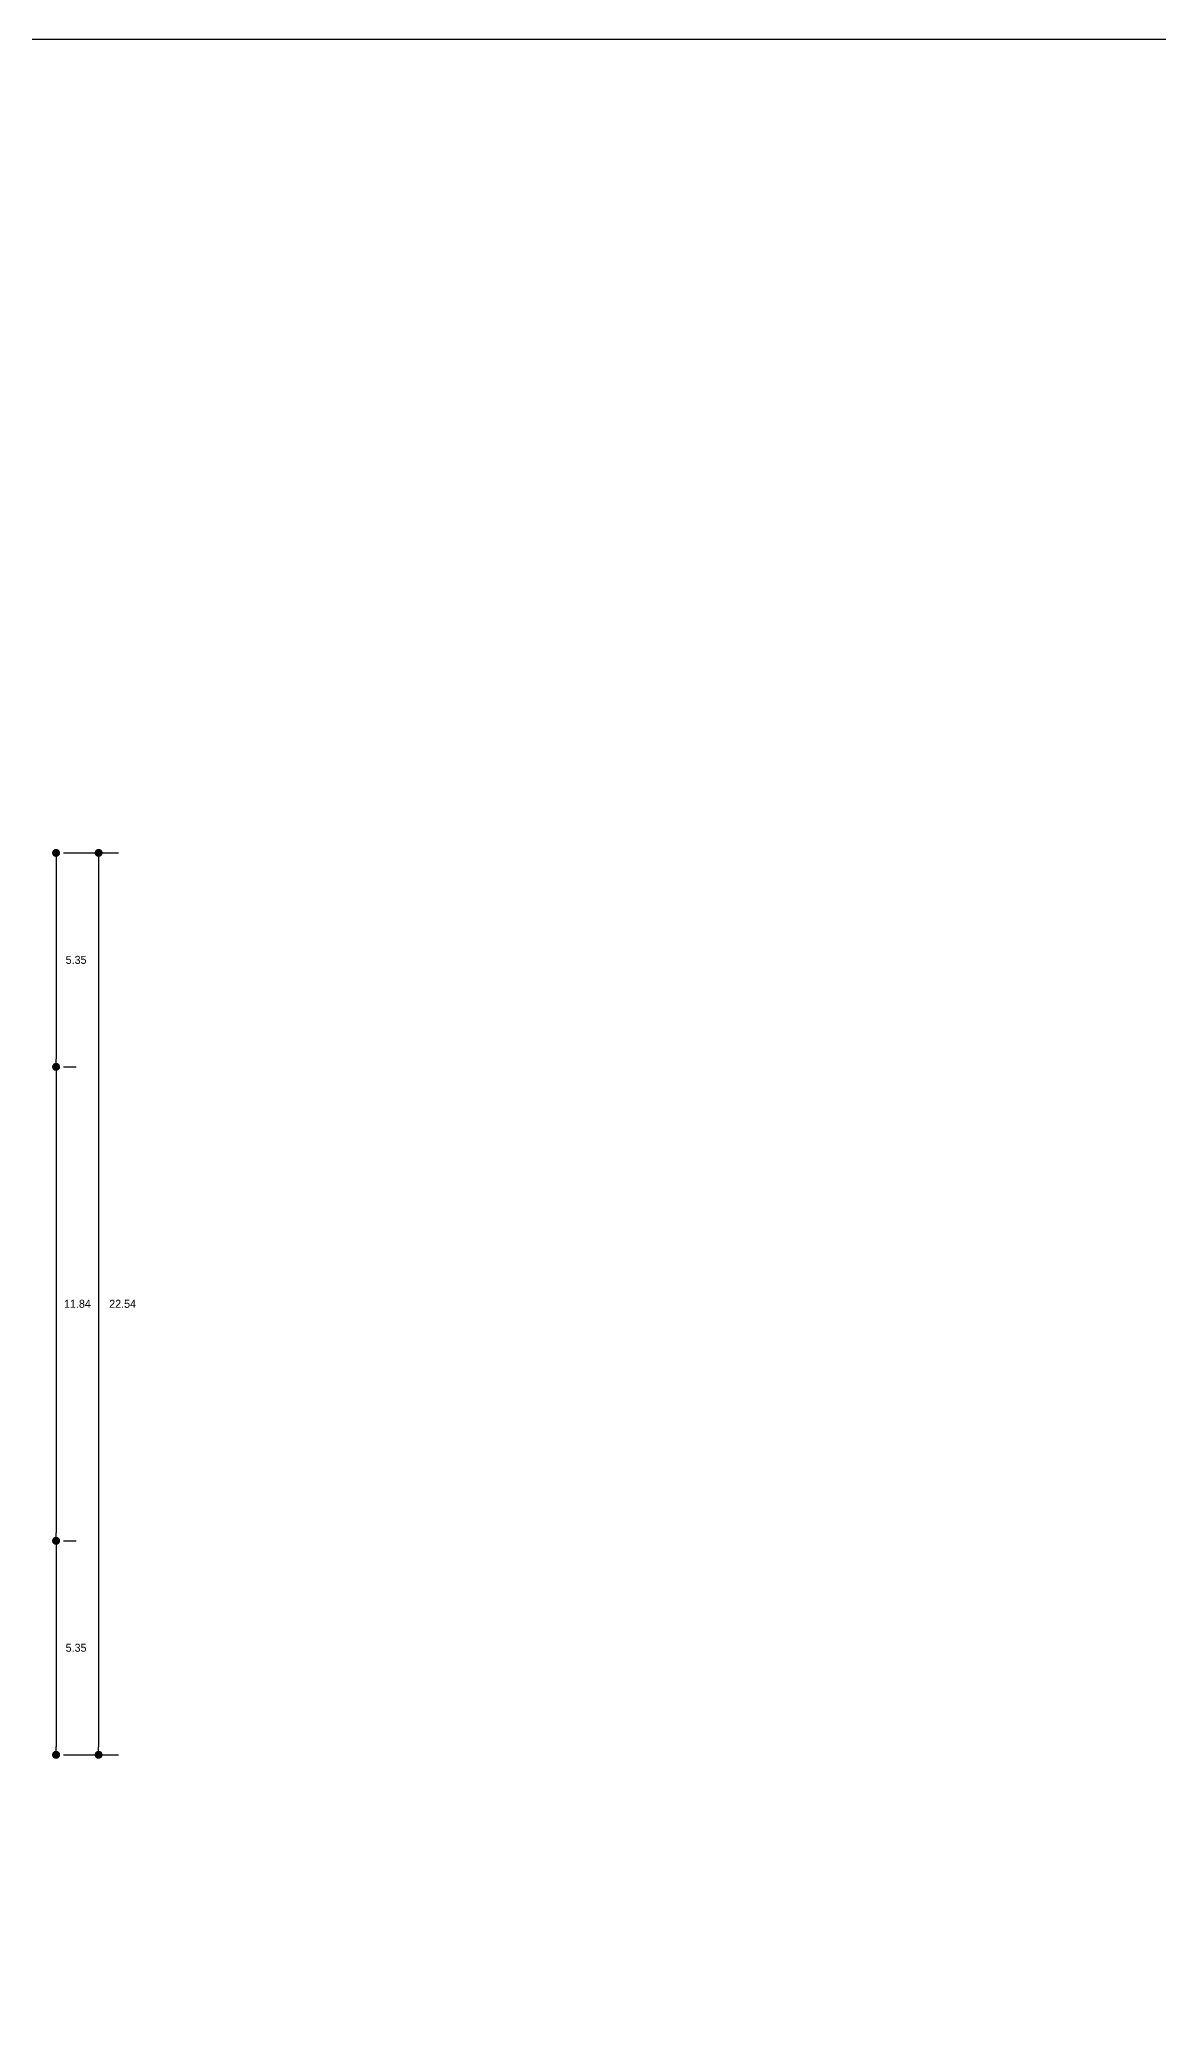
# Model space of a CAD drawing. Header units: millimetres. Extents: x 291 to 670, y 42 to 304.
# Drawn here: x 560.88 to 588.84, y 242.64 to 292.05 of the extents above; entities that cross this region are included whole.
import ezdxf

# ---------------------------------------------------------------- set-up
doc = ezdxf.new("R2010")
doc.units = ezdxf.units.MM
doc.layers.get('0').update_dxf_attribs({"lineweight": 5})
doc.dimstyles.new('cota1', dxfattribs={"dimtxt": 0.3, "dimasz": 0.3, "dimexe": 0.5, "dimexo": 0.2, "dimgap": 0.3, "dimtad": 2, "dimtih": 1, "dimtoh": 1, "dimdsep": 46, "dimtxsty": 'Standard', "dimblk": 'DOT', "dimcen": 0.5, "dimadec": 0, "dimazin": 0, "dimtfac": 1, "dimtmove": 0, "dimatfit": 3, "dimldrblk": 'DOT', "dimfxl": 1, "dimarcsym": 0})

# ---------------------------------------------------------------- blocks, each defined once
blk = doc.blocks.new('_Dot')
at = {"color": 0, "linetype": 'Continuous', "lineweight": -2}
blk.add_line((-0.5, 0), (-1, 0), dxfattribs=at)
at = {"color": 0, "linetype": 'Continuous', "const_width": 0.5}
blk.add_lwpolyline([(-0.25, 0, 1), (0.25, 0, 1)], format="xyb", close=True, dxfattribs=at)
blk = doc.blocks.new('*D29')
at = {"color": 0, "linetype": 'Continuous', "lineweight": -2}
for p, q in [((561.471, 271.721), (561.789, 271.721)), ((561.289, 271.521), (561.289, 266.574)), ((561.471, 266.374), (561.789, 266.374))]:
    blk.add_line(p, q, dxfattribs=at)
at = {"layer": 'Defpoints', "color": 0, "linetype": 'Continuous'}
for p in [(561.271, 271.721), (561.271, 266.374), (561.289, 266.374)]:
    blk.add_point(p, dxfattribs=at)
at = {"color": 0, "linetype": 'Continuous', "lineweight": -2, "xscale": 0.2, "yscale": 0.2, "zscale": 0.2}
for p, rotation in [((561.289, 271.721), 90), ((561.289, 266.374), 270)]:
    blk.add_blockref('_Dot', p, dxfattribs=dict(at, rotation=rotation))
at = {"color": 0, "linetype": 'Continuous', "insert": (561.789, 269.047), "char_height": 0.2, "attachment_point": 5}
blk.add_mtext('5.35', dxfattribs=at)
blk = doc.blocks.new('*D30')
at = {"color": 0, "linetype": 'Continuous', "lineweight": -2}
for p, q in [((561.471, 266.374), (561.789, 266.374)), ((561.289, 266.174), (561.289, 254.731)), ((561.471, 254.531), (561.789, 254.531))]:
    blk.add_line(p, q, dxfattribs=at)
at = {"layer": 'Defpoints', "color": 0, "linetype": 'Continuous'}
for p in [(561.271, 266.374), (561.271, 254.531), (561.289, 254.531)]:
    blk.add_point(p, dxfattribs=at)
at = {"color": 0, "linetype": 'Continuous', "lineweight": -2, "xscale": 0.2, "yscale": 0.2, "zscale": 0.2}
for p, rotation in [((561.289, 266.374), 90), ((561.289, 254.531), 270)]:
    blk.add_blockref('_Dot', p, dxfattribs=dict(at, rotation=rotation))
at = {"color": 0, "linetype": 'Continuous', "insert": (561.823, 260.453), "char_height": 0.2, "attachment_point": 5}
blk.add_mtext('11.84', dxfattribs=at)
blk = doc.blocks.new('*D31')
at = {"color": 0, "linetype": 'Continuous', "lineweight": -2}
for p, q in [((561.471, 254.531), (561.789, 254.531)), ((561.289, 254.331), (561.289, 249.383)), ((561.471, 249.183), (561.789, 249.183))]:
    blk.add_line(p, q, dxfattribs=at)
at = {"layer": 'Defpoints', "color": 0, "linetype": 'Continuous'}
for p in [(561.271, 254.531), (561.271, 249.183), (561.289, 249.183)]:
    blk.add_point(p, dxfattribs=at)
at = {"color": 0, "linetype": 'Continuous', "lineweight": -2, "xscale": 0.2, "yscale": 0.2, "zscale": 0.2}
for p, rotation in [((561.289, 254.531), 90), ((561.289, 249.183), 270)]:
    blk.add_blockref('_Dot', p, dxfattribs=dict(at, rotation=rotation))
at = {"color": 0, "linetype": 'Continuous', "insert": (561.789, 251.857), "char_height": 0.2, "attachment_point": 5}
blk.add_mtext('5.35', dxfattribs=at)
blk = doc.blocks.new('*D32')
at = {"color": 0, "linetype": 'Continuous', "lineweight": -2}
for p, q in [((561.667, 271.721), (562.852, 271.721)), ((562.352, 271.521), (562.352, 249.383)), ((561.667, 249.183), (562.852, 249.183))]:
    blk.add_line(p, q, dxfattribs=at)
at = {"layer": 'Defpoints', "color": 0, "linetype": 'Continuous'}
for p in [(561.467, 271.721), (561.467, 249.183), (562.352, 249.183)]:
    blk.add_point(p, dxfattribs=at)
at = {"color": 0, "linetype": 'Continuous', "lineweight": -2, "xscale": 0.2, "yscale": 0.2, "zscale": 0.2}
for p, rotation in [((562.352, 271.721), 90), ((562.352, 249.183), 270)]:
    blk.add_blockref('_Dot', p, dxfattribs=dict(at, rotation=rotation))
at = {"color": 0, "linetype": 'Continuous', "insert": (562.952, 260.452), "char_height": 0.2, "attachment_point": 5}
blk.add_mtext('22.54', dxfattribs=at)

msp = doc.modelspace()

# ---------------------------------------------------------------- linework, layer by layer
at = {"layer": 'Defpoints'}
msp.add_lwpolyline([(491.457, 202.047), (626.457, 202.047), (626.457, 292.047), (491.457, 292.047)], close=True, dxfattribs=at)

# ---------------------------------------------------------------- dimensions: what is measured, and where the dimension line sits
at = {"linetype": 'Continuous'}
dim = msp.add_aligned_dim(p1=(561.271, 271.721), p2=(561.271, 266.374), distance=0.018, dimstyle='cota1', override={"dimtxt": 0.2, "dimasz": 0.2, "dimgap": 0.2}, dxfattribs=at)
dim.commit()
dim.dimension.update_dxf_attribs({"geometry": '*D29', "text_midpoint": (561.789, 269.047)})
for base, p1, p2, angle, picture, middle in [((562.352, 249.183), (561.467, 271.721), (561.467, 249.183), 270, '*D32', (562.952, 260.452)), ((561.289, 254.531), (561.271, 266.374), (561.271, 254.531), 90, '*D30', (561.823, 260.453)), ((561.289, 249.183), (561.271, 254.531), (561.271, 249.183), 90, '*D31', (561.789, 251.857))]:
    dim = msp.add_linear_dim(base=base, p1=p1, p2=p2, angle=angle, dimstyle='cota1', override={"dimtxt": 0.2, "dimasz": 0.2, "dimgap": 0.2}, dxfattribs=at)
    dim.commit()
    dim.dimension.update_dxf_attribs({"geometry": picture, "text_midpoint": middle})

doc.saveas('drawing.dxf')
